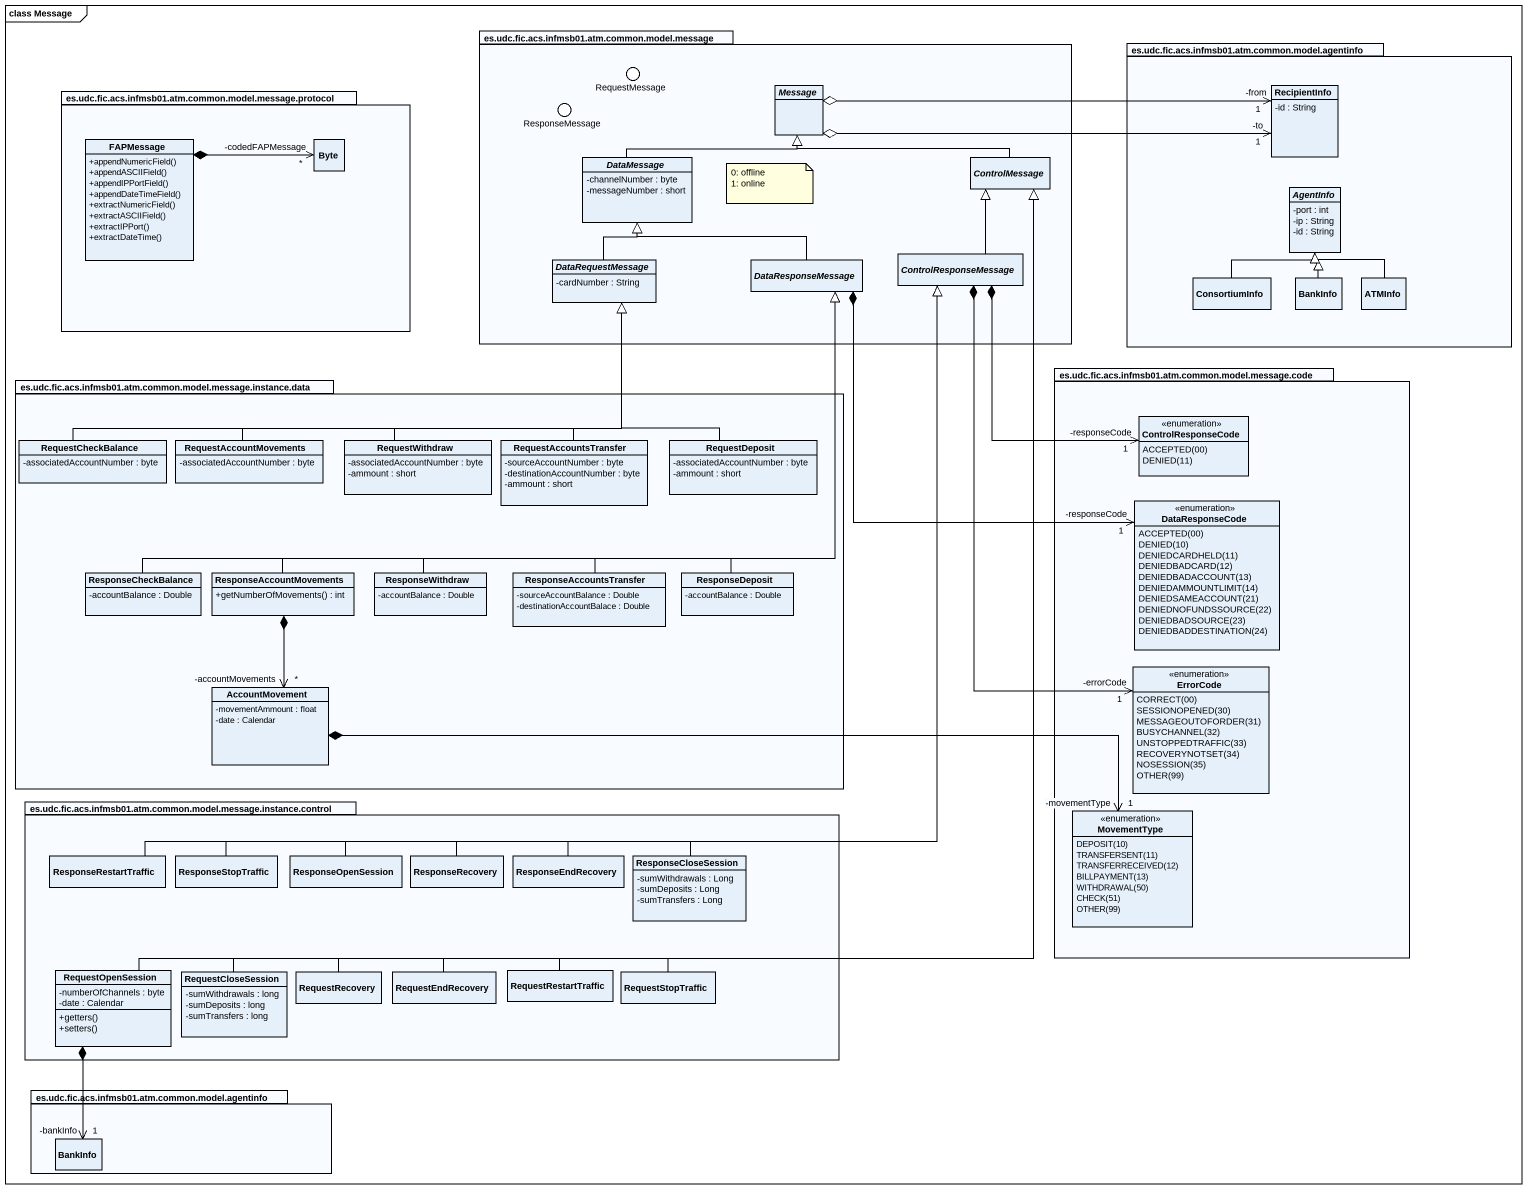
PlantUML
@startuml
mainframe class Message
allowmixing
hide circle
hide empty members
skinparam classAttributeIconSize 0
package "es.udc.fic.acs.infmsb01.atm.common.model.message" as es_udc_fic_acs_infmsb01_atm {
  abstract class Message
  abstract class DataMessage {
    -channelNumber : byte
    -messageNumber : short
  }
  abstract class ControlMessage
  abstract class DataRequestMessage {
    -cardNumber : String
  }
  abstract class DataResponseMessage
  abstract class ControlResponseMessage
}
() RequestMessage
package "es.udc.fic.acs.infmsb01.atm.common.model.agentinfo" as es_udc_fic_acs_infmsb01_atm_2 {
  class RecipientInfo {
    -id : String
  }
  abstract class AgentInfo {
    -port : int
    -ip : String
    -id : String
  }
  class ConsortiumInfo
  class BankInfo
  class ATMInfo
}
package "es.udc.fic.acs.infmsb01.atm.common.model.message.protocol" as es_udc_fic_acs_infmsb01_atm_3 {
  class FAPMessage {
    +appendNumericField()
    +appendASCIIField()
    +appendIPPortField()
    +appendDateTimeField()
    +extractNumericField()
    +extractASCIIField()
    +extractIPPort()
    +extractDateTime()
  }
  class Byte
}
() ResponseMessage
package "es.udc.fic.acs.infmsb01.atm.common.model.message.instance.data" as es_udc_fic_acs_infmsb01_atm_4 {
  class RequestCheckBalance {
    -associatedAccountNumber : byte
  }
  class RequestAccountMovements {
    -associatedAccountNumber : byte
  }
  class RequestWithdraw {
    -associatedAccountNumber : byte
    -ammount : short
  }
  class RequestAccountsTransfer {
    -sourceAccountNumber : byte
    -destinationAccountNumber : byte
    -ammount : short
  }
  class RequestDeposit {
    -associatedAccountNumber : byte
    -ammount : short
  }
  class ResponseCheckBalance {
    -accountBalance : Double
  }
  class ResponseAccountMovements {
    +getNumberOfMovements() : int
  }
  class ResponseWithdraw {
    -accountBalance : Double
  }
  class ResponseAccountsTransfer {
    -sourceAccountBalance : Double
    -destinationAccountBalace : Double
  }
  class ResponseDeposit {
    -accountBalance : Double
  }
  class AccountMovement {
    -movementAmmount : float
    -date : Calendar
  }
}
package "es.udc.fic.acs.infmsb01.atm.common.model.message.code" as es_udc_fic_acs_infmsb01_atm_5 {
  enum ControlResponseCode {
    {field} ACCEPTED(00)
    {field} DENIED(11)
  }
  enum DataResponseCode {
    {field} ACCEPTED(00)
    {field} DENIED(10)
    {field} DENIEDCARDHELD(11)
    {field} DENIEDBADCARD(12)
    {field} DENIEDBADACCOUNT(13)
    {field} DENIEDAMMOUNTLIMIT(14)
    {field} DENIEDSAMEACCOUNT(21)
    {field} DENIEDNOFUNDSSOURCE(22)
    {field} DENIEDBADSOURCE(23)
    {field} DENIEDBADDESTINATION(24)
  }
  enum ErrorCode {
    {field} CORRECT(00)
    {field} SESSIONOPENED(30)
    {field} MESSAGEOUTOFORDER(31)
    {field} BUSYCHANNEL(32)
    {field} UNSTOPPEDTRAFFIC(33)
    {field} RECOVERYNOTSET(34)
    {field} NOSESSION(35)
    {field} OTHER(99)
  }
  enum MovementType {
    {field} DEPOSIT(10)
    {field} TRANSFERSENT(11)
    {field} TRANSFERRECEIVED(12)
    {field} BILLPAYMENT(13)
    {field} WITHDRAWAL(50)
    {field} CHECK(51)
    {field} OTHER(99)
  }
}
package "es.udc.fic.acs.infmsb01.atm.common.model.message.instance.control" as es_udc_fic_acs_infmsb01_atm_6 {
  class ResponseRestartTraffic
  class ResponseStopTraffic
  class ResponseOpenSession
  class ResponseRecovery
  class ResponseEndRecovery
  class ResponseCloseSession {
    -sumWithdrawals : Long
    -sumDeposits : Long
    -sumTransfers : Long
  }
  class RequestOpenSession {
    -numberOfChannels : byte
    -date : Calendar
    +getters()
    +setters()
  }
  class RequestCloseSession {
    -sumWithdrawals : long
    -sumDeposits : long
    -sumTransfers : long
  }
  class RequestRecovery
  class RequestEndRecovery
  class RequestRestartTraffic
  class RequestStopTraffic
}
package "es.udc.fic.acs.infmsb01.atm.common.model.agentinfo" as es_udc_fic_acs_infmsb01_atm_7 {
  class "BankInfo" as BankInfo_2
}
es_udc_fic_acs_infmsb01_atm -up- RequestMessage
es_udc_fic_acs_infmsb01_atm -left- ResponseMessage
Message o-right-> "-from\n1" RecipientInfo
Message o-right-> "-to\n1" RecipientInfo
FAPMessage *-right-> "-codedFAPMessage\n*" Byte
DataMessage -right-|> Message
ControlMessage -left-|> Message
DataRequestMessage -up-|> DataMessage
DataResponseMessage -left-|> DataMessage
DataResponseMessage *--> "-responseCode\n1" DataResponseCode
ControlResponseMessage -up-|> ControlMessage
ControlResponseMessage *--> "-responseCode\n1" ControlResponseCode
ControlResponseMessage *--> "-errorCode\n1" ErrorCode
ConsortiumInfo -up-|> AgentInfo
BankInfo -up-|> AgentInfo
ATMInfo -up-|> AgentInfo
RequestCheckBalance -right-|> DataRequestMessage
RequestAccountMovements -right-|> DataRequestMessage
RequestWithdraw -up-|> DataRequestMessage
RequestAccountsTransfer -up-|> DataRequestMessage
RequestDeposit -up-|> DataRequestMessage
ResponseCheckBalance -right-|> DataResponseMessage
ResponseAccountMovements -up-|> DataResponseMessage
ResponseAccountMovements *--> "-accountMovements\n*" AccountMovement
ResponseWithdraw -up-|> DataResponseMessage
ResponseAccountsTransfer -up-|> DataResponseMessage
ResponseDeposit -up-|> DataResponseMessage
AccountMovement *-right-> "-movementType\n1" MovementType
ResponseRestartTraffic -up-|> ControlResponseMessage
ResponseStopTraffic -up-|> ControlResponseMessage
ResponseOpenSession -up-|> ControlResponseMessage
ResponseRecovery -up-|> ControlResponseMessage
ResponseEndRecovery -up-|> ControlResponseMessage
ResponseCloseSession -up-|> ControlResponseMessage
RequestOpenSession -up-|> ControlMessage
RequestOpenSession *--> "-bankInfo\n1" BankInfo_2
RequestCloseSession -up-|> ControlMessage
RequestRecovery -up-|> ControlMessage
RequestEndRecovery -up-|> ControlMessage
RequestRestartTraffic -up-|> ControlMessage
RequestStopTraffic -up-|> ControlMessage
note as N1
  0: offline
  1: online
end note
@enduml
